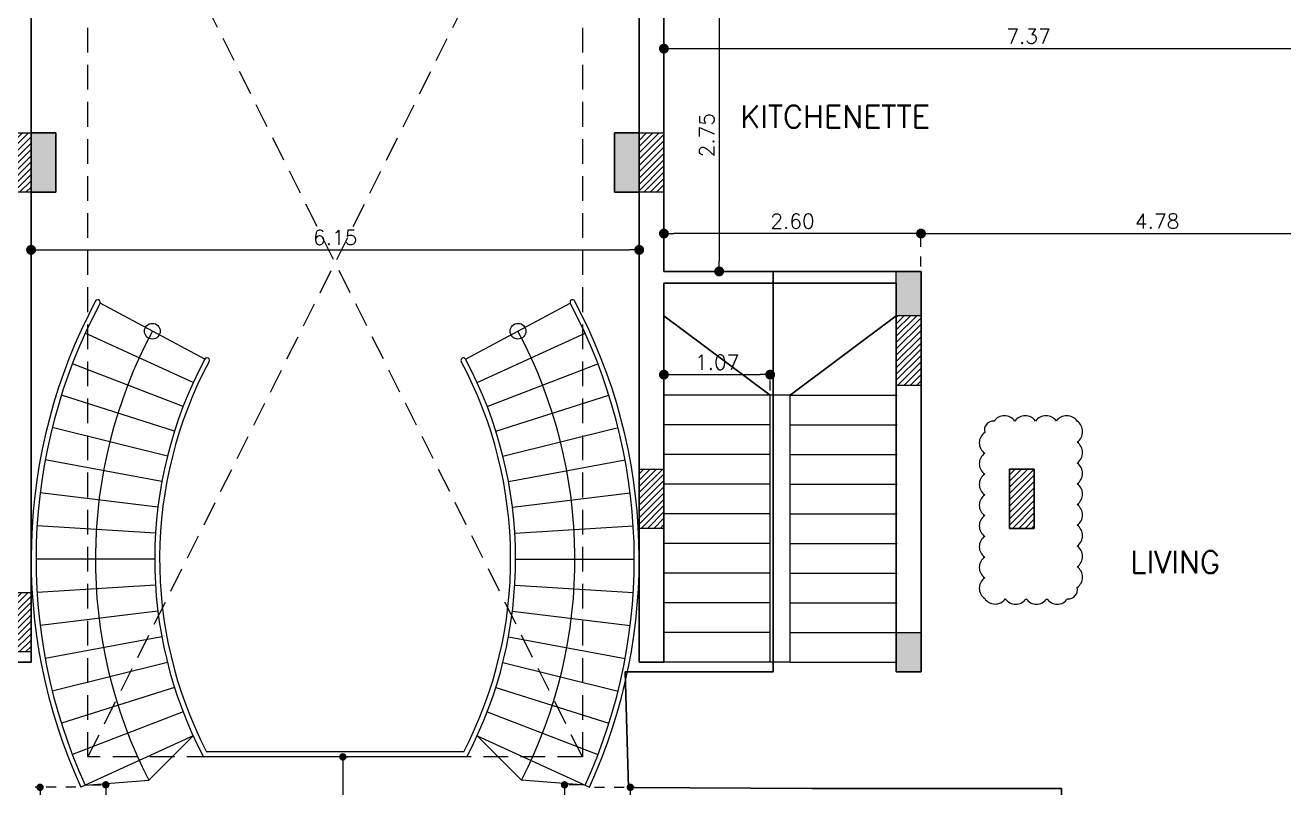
# Model space of a CAD drawing. Header units: metres. Extents: x 2217 to 2595, y -381 to -273.
# Drawn here: x 2313.12 to 2325.85, y -356.16 to -348.44 of the extents above; entities that cross this region are included whole.
import ezdxf

# ---------------------------------------------------------------- set-up
doc = ezdxf.new("R2010")
doc.units = ezdxf.units.M
doc.header["$LTSCALE"] = 0.5
doc.header["$MEASUREMENT"] = 0
doc.header["$PDMODE"] = 3
doc.header["$PDSIZE"] = -1
doc.linetypes.add('DOT2', pattern=[0.125, 0, -0.125])
doc.linetypes.add('HIDDEN', pattern=[0.375, 0.25, -0.125])
for name, color, linetype in [('A-COL', 11, 'Continuous'), ('A-COLH', 1, 'Continuous'), ('A-EDM', 3, 'Continuous'), ('A-LVL', 4, 'Continuous'), ('A-STR', 115, 'Continuous'), ('ceramic', 6, 'Continuous')]:
    doc.layers.add(name, color=color, linetype=linetype)
doc.layers.add('A-Wall', color=7, linetype='Continuous', lineweight=30)
doc.styles.add('ROMANS', font='romans.shx')
doc.dimstyles.new('dim50', dxfattribs={"dimscale": 50, "dimtxt": 0.003, "dimasz": 0.002, "dimexe": 0.001, "dimexo": 0.001, "dimgap": 0.001, "dimtad": 1, "dimzin": 0, "dimdsep": 46, "dimtxsty": 'ROMANS', "dimblk": 'DOT', "dimcen": 0, "dimclrd": 5, "dimclre": 1, "dimclrt": 7, "dimadec": 0, "dimazin": 0, "dimtfac": 1, "dimtix": 1, "dimtmove": 2, "dimatfit": 3, "dimldrblk": 'DTICK', "dimfxl": 1, "dimtolj": 1, "dimtzin": 0, "dimlwe": 20, "dimarcsym": 0})
doc.dimstyles.new('dim50 new', dxfattribs={"dimscale": 50, "dimtxt": 0.002, "dimasz": 0.0015, "dimexe": 0.001, "dimexo": 0.001, "dimgap": 0.001, "dimtad": 1, "dimzin": 0, "dimdsep": 46, "dimtxsty": 'ROMANS', "dimblk": 'DOT', "dimcen": 0, "dimclrd": 5, "dimclre": 1, "dimclrt": 7, "dimadec": 0, "dimazin": 0, "dimtfac": 1, "dimtix": 1, "dimtmove": 2, "dimatfit": 3, "dimldrblk": 'DTICK', "dimfxl": 1, "dimtolj": 1, "dimtzin": 0, "dimlwe": 20, "dimarcsym": 0})
pattern_1 = [(45, (-727.746474, -1998.83578), (-0.0318198052, 0.0318198052), [])]
pattern_2 = [(45, (-745.896474, -1998.83578), (-0.0318198052, 0.0318198052), [])]

# ---------------------------------------------------------------- blocks, each defined once
blk = doc.blocks.new('A$C2b1ffe9e')
at = {"layer": 'A-COL', "ltscale": 0.5}
h = blk.add_hatch(color=4, dxfattribs=at)
h.paths.add_polyline_path([(12.25, 8.2), (12, 8.2), (12, 7.9), (12.25, 7.9)])
h.paths.add_polyline_path([(12.25, 7.9), (12, 7.9), (12, 7.6), (12.25, 7.6)])
h = blk.add_hatch(color=4, dxfattribs=at)
h.paths.add_polyline_path([(18.15, 8.2), (17.9, 8.2), (17.9, 7.9), (18.15, 7.9)])
h.paths.add_polyline_path([(18.15, 7.9), (17.9, 7.9), (17.9, 7.6), (18.15, 7.6)])
for points in [[(21, 6.35), (20.75, 6.35), (20.75, 6.8), (21, 6.8)], [(21, 3.148), (20.88, 3.148), (20.88, 3.148), (20.75, 3.148), (20.75, 2.748), (21, 2.748)]]:
    blk.add_hatch(color=4, dxfattribs=at).paths.add_polyline_path(points)
at = {"layer": 'A-COLH', "ltscale": 0.5}
h = blk.add_hatch(dxfattribs=at)
h.set_pattern_fill('ANSI31', color=256, scale=0.36)
h.set_pattern_definition(pattern_2)
h.paths.add_polyline_path([(11.75, 8.2), (12, 8.2), (12, 7.6), (11.75, 7.6)])
h = blk.add_hatch(dxfattribs=at)
h.set_pattern_fill('ANSI31', color=256, scale=0.36)
h.set_pattern_definition(pattern_1)
h.paths.add_polyline_path([(18.15, 8.2), (18.4, 8.2), (18.4, 7.6), (18.15, 7.6)])
h = blk.add_hatch(dxfattribs=at)
h.set_pattern_fill('ANSI31', color=256, scale=0.36)
h.set_pattern_definition(pattern_1)
h.paths.add_polyline_path([(21, 6.35), (20.75, 6.35), (20.75, 5.65), (21, 5.65)])
h = blk.add_hatch(dxfattribs=at)
h.set_pattern_fill('ANSI31', color=256, scale=0.36)
h.set_pattern_definition(pattern_1)
h.paths.add_polyline_path([(18.15, 4.8), (18.4, 4.8), (18.4, 4.2), (18.15, 4.2)])
h = blk.add_hatch(dxfattribs=at)
h.set_pattern_fill('ANSI31', color=256, scale=0.36)
h.set_pattern_definition(pattern_1)
h.paths.add_polyline_path([(21.895, 4.8), (22.145, 4.8), (22.145, 4.2), (21.895, 4.2)])
h = blk.add_hatch(dxfattribs=at)
h.set_pattern_fill('ANSI31', color=256, scale=0.36)
h.set_pattern_definition(pattern_2)
h.paths.add_polyline_path([(11.75, 3.55), (12, 3.55), (12, 2.95), (11.75, 2.95)])
at = {"layer": 'A-COL', "ltscale": 0.5}
for points in [[(11.75, 8.2), (12, 8.2), (12, 7.6), (11.75, 7.6)], [(12, 8.2), (12.25, 8.2), (12.25, 7.6), (12, 7.6)], [(17.9, 8.2), (18.15, 8.2), (18.15, 7.6), (17.9, 7.6)], [(18.15, 8.2), (18.4, 8.2), (18.4, 7.6), (18.15, 7.6)], [(21, 6.35), (20.75, 6.35), (20.75, 6.8), (21, 6.8)], [(20.75, 5.65), (21, 5.65), (21, 5.8), (21, 6.35), (20.75, 6.35)], [(18.15, 4.8), (18.4, 4.8), (18.4, 4.2), (18.15, 4.2)], [(21.895, 4.8), (22.145, 4.8), (22.145, 4.2), (21.895, 4.2)], [(11.75, 3.55), (12, 3.55), (12, 2.95), (11.75, 2.95)], [(20.75, 3.148), (21, 3.148), (21, 2.748), (20.75, 2.748)]]:
    blk.add_lwpolyline(points, close=True, dxfattribs=at)
blk = doc.blocks.new('_Dot')
at = {"color": 0, "linetype": 'ByBlock', "lineweight": -2}
blk.add_line((-0.5, 0), (-1, 0), dxfattribs=at)
at = {"color": 0, "linetype": 'ByBlock', "const_width": 0.5}
blk.add_lwpolyline([(-0.25, 0, 1), (0.25, 0, 1)], format="xyb", close=True, dxfattribs=at)
blk = doc.blocks.new('*D123')
at = {"layer": 'A-STR', "color": 1, "linetype": 'DOT2', "lineweight": 20, "ltscale": 0.5, "transparency": 16777216}
for p, q in [((2318.72, -356.126), (2318.522, -356.126)), ((2318.58, -357.612), (2318.522, -357.612))]:
    blk.add_line(p, q, dxfattribs=at)
at = {"layer": 'A-STR', "color": 5, "lineweight": -2, "ltscale": 0.5, "transparency": 16777216}
blk.add_line((2318.572, -356.201), (2318.572, -357.537), dxfattribs=at)
at = {"layer": 'DEFPOINTS', "color": 0, "ltscale": 0.5, "transparency": 16777216}
for p in [(2318.77, -356.126), (2318.572, -357.612), (2318.63, -357.612)]:
    blk.add_point(p, dxfattribs=at)
at = {"layer": 'A-STR', "color": 5, "lineweight": -2, "ltscale": 0.5, "transparency": 16777216, "xscale": 0.075, "yscale": 0.075, "zscale": 0.075}
for p, rotation in [((2318.572, -356.126), 90), ((2318.572, -357.612), 270)]:
    blk.add_blockref('_Dot', p, dxfattribs=dict(at, rotation=rotation))
at = {"layer": 'A-STR', "color": 7, "ltscale": 0.5, "transparency": 16777216, "insert": (2318.472, -356.869), "char_height": 0.1, "attachment_point": 5, "rotation": 90, "style": 'ROMANS'}
blk.add_mtext('\\A1;1.49', dxfattribs=at)
blk = doc.blocks.new('DTICK')
for p, q in [((-1.21, 0), (1.21, 0)), ((0, 1.21), (0, -1.21))]:
    blk.add_line(p, q)
at = {"color": 3}
blk.add_line((-0.63, -0.63), (0.63, 0.63), dxfattribs=at)
blk = doc.blocks.new('*D126')
at = {"layer": 'A-STR', "color": 1, "linetype": 'DOT2', "lineweight": 20, "ltscale": 0.5, "transparency": 16777216}
for p, q in [((2316.302, -355.843), (2316.38, -355.843)), ((2316.302, -357.612), (2316.38, -357.612))]:
    blk.add_line(p, q, dxfattribs=at)
at = {"layer": 'A-STR', "color": 5, "lineweight": -2, "ltscale": 0.5, "transparency": 16777216}
blk.add_line((2316.33, -355.918), (2316.33, -357.537), dxfattribs=at)
at = {"layer": 'DEFPOINTS', "color": 0, "ltscale": 0.5, "transparency": 16777216}
for p in [(2316.252, -355.843), (2316.252, -357.612), (2316.33, -357.612)]:
    blk.add_point(p, dxfattribs=at)
at = {"layer": 'A-STR', "color": 5, "lineweight": -2, "ltscale": 0.5, "transparency": 16777216, "xscale": 0.075, "yscale": 0.075, "zscale": 0.075}
for p, rotation in [((2316.33, -355.843), 90), ((2316.33, -357.612), 270)]:
    blk.add_blockref('_Dot', p, dxfattribs=dict(at, rotation=rotation))
at = {"layer": 'A-STR', "color": 7, "ltscale": 0.5, "transparency": 16777216, "insert": (2316.23, -356.727), "char_height": 0.1, "attachment_point": 5, "rotation": 90, "style": 'ROMANS'}
blk.add_mtext('\\A1;1.77', dxfattribs=at)
blk = doc.blocks.new('*D127')
at = {"layer": 'A-STR', "color": 1, "linetype": 'DOT2', "lineweight": 20, "ltscale": 0.5, "transparency": 16777216}
for p, q in [((2318.875, -356.151), (2319.287, -356.151)), ((2319.127, -357.332), (2319.287, -357.332))]:
    blk.add_line(p, q, dxfattribs=at)
at = {"layer": 'A-STR', "color": 5, "lineweight": -2, "ltscale": 0.5, "transparency": 16777216}
blk.add_line((2319.237, -357.257), (2319.237, -356.226), dxfattribs=at)
at = {"layer": 'DEFPOINTS', "color": 0, "ltscale": 0.5, "transparency": 16777216}
for p in [(2318.825, -356.151), (2319.237, -356.151), (2319.077, -357.332)]:
    blk.add_point(p, dxfattribs=at)
at = {"layer": 'A-STR', "color": 5, "lineweight": -2, "ltscale": 0.5, "transparency": 16777216, "xscale": 0.075, "yscale": 0.075, "zscale": 0.075}
for p, rotation in [((2319.237, -356.151), 90), ((2319.237, -357.332), 270)]:
    blk.add_blockref('_Dot', p, dxfattribs=dict(at, rotation=rotation))
at = {"layer": 'A-STR', "color": 7, "ltscale": 0.5, "transparency": 16777216, "insert": (2319.137, -356.741), "char_height": 0.1, "attachment_point": 5, "rotation": 90, "style": 'ROMANS'}
blk.add_mtext('\\A1;1.18', dxfattribs=at)
blk = doc.blocks.new('*D124')
at = {"layer": 'A-STR', "color": 1, "linetype": 'DOT2', "lineweight": 20, "ltscale": 0.5, "transparency": 16777216}
for p, q in [((2313.785, -356.126), (2313.983, -356.126)), ((2313.925, -357.612), (2313.983, -357.612))]:
    blk.add_line(p, q, dxfattribs=at)
at = {"layer": 'A-STR', "color": 5, "lineweight": -2, "ltscale": 0.5, "transparency": 16777216}
blk.add_line((2313.933, -356.201), (2313.933, -357.537), dxfattribs=at)
at = {"layer": 'DEFPOINTS', "color": 0, "ltscale": 0.5, "transparency": 16777216}
for p in [(2313.735, -356.126), (2313.875, -357.612), (2313.933, -357.612)]:
    blk.add_point(p, dxfattribs=at)
at = {"layer": 'A-STR', "color": 5, "lineweight": -2, "ltscale": 0.5, "transparency": 16777216, "xscale": 0.075, "yscale": 0.075, "zscale": 0.075}
for p, rotation in [((2313.933, -356.126), 90), ((2313.933, -357.612), 270)]:
    blk.add_blockref('_Dot', p, dxfattribs=dict(at, rotation=rotation))
at = {"layer": 'A-STR', "color": 7, "ltscale": 0.5, "transparency": 16777216, "insert": (2313.833, -356.869), "char_height": 0.1, "attachment_point": 5, "rotation": 90, "style": 'ROMANS'}
blk.add_mtext('\\A1;1.49', dxfattribs=at)
blk = doc.blocks.new('*D125')
at = {"layer": 'A-STR', "color": 1, "linetype": 'DOT2', "lineweight": 20, "ltscale": 0.5, "transparency": 16777216}
for p, q in [((2313.63, -356.151), (2313.218, -356.151)), ((2313.377, -357.332), (2313.218, -357.332))]:
    blk.add_line(p, q, dxfattribs=at)
at = {"layer": 'A-STR', "color": 5, "lineweight": -2, "ltscale": 0.5, "transparency": 16777216}
blk.add_line((2313.268, -357.257), (2313.268, -356.226), dxfattribs=at)
at = {"layer": 'DEFPOINTS', "color": 0, "ltscale": 0.5, "transparency": 16777216}
for p in [(2313.268, -356.151), (2313.68, -356.151), (2313.427, -357.332)]:
    blk.add_point(p, dxfattribs=at)
at = {"layer": 'A-STR', "color": 5, "lineweight": -2, "ltscale": 0.5, "transparency": 16777216, "xscale": 0.075, "yscale": 0.075, "zscale": 0.075}
for p, rotation in [((2313.268, -356.151), 90), ((2313.268, -357.332), 270)]:
    blk.add_blockref('_Dot', p, dxfattribs=dict(at, rotation=rotation))
at = {"layer": 'A-STR', "color": 7, "ltscale": 0.5, "transparency": 16777216, "insert": (2313.168, -356.741), "char_height": 0.1, "attachment_point": 5, "rotation": 90, "style": 'ROMANS'}
blk.add_mtext('\\A1;1.18', dxfattribs=at)
blk = doc.blocks.new('*D151')
at = {"layer": 'A-EDM', "color": 1, "linetype": 'DOT2', "lineweight": 20, "ltscale": 0.5, "transparency": 16777216}
for p, q in [((2319.627, -348.177), (2320.186, -348.177)), ((2319.627, -350.932), (2320.186, -350.932))]:
    blk.add_line(p, q, dxfattribs=at)
at = {"layer": 'A-EDM', "color": 5, "lineweight": -2, "ltscale": 0.5, "transparency": 16777216}
blk.add_line((2320.136, -348.277), (2320.136, -350.832), dxfattribs=at)
at = {"layer": 'DEFPOINTS', "color": 0, "ltscale": 0.5, "transparency": 16777216}
for p in [(2319.577, -348.177), (2319.577, -350.932), (2320.136, -350.932)]:
    blk.add_point(p, dxfattribs=at)
at = {"layer": 'A-EDM', "color": 5, "lineweight": -2, "ltscale": 0.5, "transparency": 16777216, "xscale": 0.1, "yscale": 0.1, "zscale": 0.1}
for p, rotation in [((2320.136, -348.177), 90), ((2320.136, -350.932), 270)]:
    blk.add_blockref('_Dot', p, dxfattribs=dict(at, rotation=rotation))
at = {"layer": 'A-EDM', "color": 7, "ltscale": 0.5, "transparency": 16777216, "insert": (2320.011, -349.554), "char_height": 0.15, "attachment_point": 5, "rotation": 90, "style": 'ROMANS'}
blk.add_mtext('\\A1;2.75', dxfattribs=at)
blk = doc.blocks.new('*D152')
at = {"layer": 'A-EDM', "color": 1, "linetype": 'DOT2', "lineweight": 20, "ltscale": 0.5, "transparency": 16777216}
for p, q in [((2319.577, -350.882), (2319.577, -350.499)), ((2322.177, -350.882), (2322.177, -350.499))]:
    blk.add_line(p, q, dxfattribs=at)
at = {"layer": 'A-EDM', "color": 5, "lineweight": -2, "ltscale": 0.5, "transparency": 16777216}
blk.add_line((2322.077, -350.549), (2319.677, -350.549), dxfattribs=at)
at = {"layer": 'DEFPOINTS', "color": 0, "ltscale": 0.5, "transparency": 16777216}
for p in [(2319.577, -350.549), (2319.577, -350.932), (2322.177, -350.932)]:
    blk.add_point(p, dxfattribs=at)
at = {"layer": 'A-EDM', "color": 5, "lineweight": -2, "ltscale": 0.5, "transparency": 16777216, "xscale": 0.1, "yscale": 0.1, "zscale": 0.1, "rotation": 180}
blk.add_blockref('_Dot', (2319.577, -350.549), dxfattribs=at)
at = {"layer": 'A-EDM', "color": 5, "lineweight": -2, "ltscale": 0.5, "transparency": 16777216, "xscale": 0.1, "yscale": 0.1, "zscale": 0.1}
blk.add_blockref('_Dot', (2322.177, -350.549), dxfattribs=at)
at = {"layer": 'A-EDM', "color": 7, "ltscale": 0.5, "transparency": 16777216, "insert": (2320.877, -350.424), "char_height": 0.15, "attachment_point": 5, "style": 'ROMANS'}
blk.add_mtext('\\A1;2.60', dxfattribs=at)
blk = doc.blocks.new('*D153')
at = {"layer": 'A-EDM', "color": 1, "linetype": 'DOT2', "lineweight": 20, "ltscale": 0.5, "transparency": 16777216}
for p, q in [((2319.577, -348.227), (2319.577, -348.728)), ((2326.952, -348.227), (2326.952, -348.728))]:
    blk.add_line(p, q, dxfattribs=at)
at = {"layer": 'A-EDM', "color": 5, "lineweight": -2, "ltscale": 0.5, "transparency": 16777216}
blk.add_line((2319.677, -348.678), (2326.852, -348.678), dxfattribs=at)
at = {"layer": 'DEFPOINTS', "color": 0, "ltscale": 0.5, "transparency": 16777216}
for p in [(2319.577, -348.177), (2326.952, -348.177), (2326.952, -348.678)]:
    blk.add_point(p, dxfattribs=at)
at = {"layer": 'A-EDM', "color": 5, "lineweight": -2, "ltscale": 0.5, "transparency": 16777216, "xscale": 0.1, "yscale": 0.1, "zscale": 0.1, "rotation": 180}
blk.add_blockref('_Dot', (2319.577, -348.678), dxfattribs=at)
at = {"layer": 'A-EDM', "color": 5, "lineweight": -2, "ltscale": 0.5, "transparency": 16777216, "xscale": 0.1, "yscale": 0.1, "zscale": 0.1}
blk.add_blockref('_Dot', (2326.952, -348.678), dxfattribs=at)
at = {"layer": 'A-EDM', "color": 7, "ltscale": 0.5, "transparency": 16777216, "insert": (2323.265, -348.553), "char_height": 0.15, "attachment_point": 5, "style": 'ROMANS'}
blk.add_mtext('\\A1;7.37', dxfattribs=at)
blk = doc.blocks.new('*D162')
at = {"layer": 'A-EDM', "color": 1, "linetype": 'DOT2', "lineweight": 20, "ltscale": 0.5, "transparency": 16777216}
for p, q in [((2322.177, -350.64), (2322.177, -350.499)), ((2326.952, -350.64), (2326.952, -350.499))]:
    blk.add_line(p, q, dxfattribs=at)
at = {"layer": 'A-EDM', "color": 5, "lineweight": -2, "ltscale": 0.5, "transparency": 16777216}
blk.add_line((2322.277, -350.549), (2326.852, -350.549), dxfattribs=at)
at = {"layer": 'DEFPOINTS', "color": 0, "ltscale": 0.5, "transparency": 16777216}
for p in [(2326.952, -350.549), (2322.177, -350.69), (2326.952, -350.69)]:
    blk.add_point(p, dxfattribs=at)
at = {"layer": 'A-EDM', "color": 5, "lineweight": -2, "ltscale": 0.5, "transparency": 16777216, "xscale": 0.1, "yscale": 0.1, "zscale": 0.1, "rotation": 180}
blk.add_blockref('_Dot', (2322.177, -350.549), dxfattribs=at)
at = {"layer": 'A-EDM', "color": 5, "lineweight": -2, "ltscale": 0.5, "transparency": 16777216, "xscale": 0.1, "yscale": 0.1, "zscale": 0.1}
blk.add_blockref('_Dot', (2326.952, -350.549), dxfattribs=at)
at = {"layer": 'A-EDM', "color": 7, "ltscale": 0.5, "transparency": 16777216, "insert": (2324.565, -350.424), "char_height": 0.15, "attachment_point": 5, "style": 'ROMANS'}
blk.add_mtext('\\A1;4.78', dxfattribs=at)
blk = doc.blocks.new('*D258')
at = {"layer": 'A-Wall', "color": 5, "lineweight": -2, "ltscale": 0.5, "transparency": 16777216}
blk.add_line((2313.277, -350.714), (2319.227, -350.714), dxfattribs=at)
at = {"layer": 'DEFPOINTS', "color": 0, "ltscale": 0.5, "transparency": 16777216}
for p in [(2313.177, -350.714), (2319.327, -350.714), (2319.327, -350.714)]:
    blk.add_point(p, dxfattribs=at)
at = {"layer": 'A-Wall', "color": 5, "lineweight": -2, "ltscale": 0.5, "transparency": 16777216, "xscale": 0.1, "yscale": 0.1, "zscale": 0.1, "rotation": 180}
blk.add_blockref('_Dot', (2313.177, -350.714), dxfattribs=at)
at = {"layer": 'A-Wall', "color": 5, "lineweight": -2, "ltscale": 0.5, "transparency": 16777216, "xscale": 0.1, "yscale": 0.1, "zscale": 0.1}
blk.add_blockref('_Dot', (2319.327, -350.714), dxfattribs=at)
at = {"layer": 'A-Wall', "color": 7, "ltscale": 0.5, "transparency": 16777216, "insert": (2316.252, -350.589), "char_height": 0.15, "attachment_point": 5, "style": 'ROMANS'}
blk.add_mtext('\\A1;6.15', dxfattribs=at)
blk = doc.blocks.new('*D291')
at = {"layer": 'A-Wall', "color": 1, "linetype": 'DOT2', "lineweight": 20, "ltscale": 0.5, "transparency": 16777216}
for p, q in [((2319.577, -352.135), (2319.577, -351.926)), ((2320.652, -352.135), (2320.652, -351.926))]:
    blk.add_line(p, q, dxfattribs=at)
at = {"layer": 'A-Wall', "color": 5, "lineweight": -2, "ltscale": 0.5, "transparency": 16777216}
blk.add_line((2319.677, -351.976), (2320.552, -351.976), dxfattribs=at)
at = {"layer": 'DEFPOINTS', "color": 0, "ltscale": 0.5, "transparency": 16777216}
for p in [(2320.652, -351.976), (2319.577, -352.185), (2320.652, -352.185)]:
    blk.add_point(p, dxfattribs=at)
at = {"layer": 'A-Wall', "color": 5, "lineweight": -2, "ltscale": 0.5, "transparency": 16777216, "xscale": 0.1, "yscale": 0.1, "zscale": 0.1, "rotation": 180}
blk.add_blockref('_Dot', (2319.577, -351.976), dxfattribs=at)
at = {"layer": 'A-Wall', "color": 5, "lineweight": -2, "ltscale": 0.5, "transparency": 16777216, "xscale": 0.1, "yscale": 0.1, "zscale": 0.1}
blk.add_blockref('_Dot', (2320.652, -351.976), dxfattribs=at)
at = {"layer": 'A-Wall', "color": 7, "ltscale": 0.5, "transparency": 16777216, "insert": (2320.115, -351.851), "char_height": 0.15, "attachment_point": 5, "style": 'ROMANS'}
blk.add_mtext('\\A1;1.07', dxfattribs=at)
blk = doc.blocks.new('*D318')
at = {"layer": 'ceramic', "color": 1, "linetype": 'DOT2', "lineweight": 20, "ltscale": 0.5, "transparency": 16777216}
for p, q in [((2574.955, -348.554), (2574.953, -348.551)), ((2570.931, -352.655), (2570.928, -352.653)), ((2281.34, -354.884), (2281.075, -354.884)), ((2281.34, -356.162), (2281.075, -356.162))]:
    blk.add_line(p, q, dxfattribs=at)
at = {"layer": 'ceramic', "color": 5, "lineweight": -2, "ltscale": 0.5, "transparency": 16777216}
for p, q in [((2571.034, -352.616), (2574.918, -348.658)), ((2281.125, -354.984), (2281.125, -356.062))]:
    blk.add_line(p, q, dxfattribs=at)
at = {"layer": 'DEFPOINTS', "color": 0, "ltscale": 0.5, "transparency": 16777216}
for p in [(2574.988, -348.586), (2574.991, -348.589), (2570.966, -352.69), (2281.39, -354.884), (2281.125, -356.162), (2281.39, -356.162)]:
    blk.add_point(p, dxfattribs=at)
at = {"layer": 'ceramic', "color": 5, "lineweight": -2, "ltscale": 0.5, "transparency": 16777216, "xscale": 0.1, "yscale": 0.1, "zscale": 0.1}
for p, rotation in [((2574.988, -348.586), 45.54088658833057), ((2570.964, -352.688), 225.5408865883306), ((2281.125, -354.884), 90), ((2281.125, -356.162), 270)]:
    blk.add_blockref('_Dot', p, dxfattribs=dict(at, rotation=rotation))
at = {"layer": 'ceramic', "color": 7, "ltscale": 0.5, "transparency": 16777216, "char_height": 0.15, "attachment_point": 5, "style": 'ROMANS'}
for s, insert, rotation in [('\\A1;5.75', (2572.887, -350.55), 45.5409), ('\\A1;1.28', (2281, -355.523), 90)]:
    blk.add_mtext(s, dxfattribs=dict(at, insert=insert, rotation=rotation))

msp = doc.modelspace()

# ---------------------------------------------------------------- linework, layer by layer
at = {"layer": 'A-COL', "linetype": 'HIDDEN', "ltscale": 2}
for p, q in [((2313.7523, -355.8428), (2318.7523, -345.8428)), ((2318.7523, -355.8428), (2313.7523, -345.8428))]:
    msp.add_line(p, q, dxfattribs=at)
msp.add_lwpolyline([(2313.7523, -345.8428), (2318.7523, -345.8428), (2318.7523, -355.8428), (2313.7523, -355.8428)], close=True, dxfattribs=at)
at = {"layer": 'A-COL'}
msp.add_lwpolyline([(2323.7561, -352.4471, 0.5205671), (2323.5461, -352.4471, 0.5205671), (2323.3361, -352.4471, 0.5205671), (2323.1261, -352.4471, 0.5205671), (2322.9161, -352.4471, 0.5205671), (2322.8211, -352.5621, 0.5205671), (2322.8211, -352.7721, 0.5205671), (2322.8211, -352.9821, 0.5205671), (2322.8211, -353.192, 0.5205671), (2322.8211, -353.402, 0.5205671), (2322.8211, -353.612, 0.5205671), (2322.8211, -353.822, 0.5205671), (2322.8211, -354.032, 0.5205671), (2322.8211, -354.242, 0.5205671), (2323.0296, -354.2435, 0.5205671), (2323.2396, -354.2435, 0.5205671), (2323.4496, -354.2435, 0.5205671), (2323.6596, -354.2435, 0.5205671), (2323.7561, -354.1301, 0.5205671), (2323.7561, -353.9201, 0.5205671), (2323.7561, -353.7101, 0.5205671), (2323.7561, -353.5001, 0.5205671), (2323.7561, -353.2901, 0.5205671), (2323.7561, -353.0801, 0.5205671), (2323.7561, -352.8701, 0.5205671), (2323.7561, -352.6601, 0.5205671)], format="xyb", close=True, dxfattribs=at)
at = {"layer": 'A-STR'}
for p, q in [((2314.9332, -351.8193), (2313.8744, -351.2546)), ((2317.5714, -351.8193), (2318.6303, -351.2546)), ((2314.8164, -352.0554), (2313.725, -351.5566)), ((2317.6882, -352.0554), (2318.7796, -351.5566)), ((2314.7143, -352.2982), (2313.5944, -351.8671)), ((2317.7903, -352.2982), (2318.9102, -351.8671)), ((2314.6273, -352.5468), (2313.4831, -352.1851)), ((2317.8774, -352.5468), (2319.0216, -352.1851)), ((2320.8523, -352.1847), (2320.6523, -352.1847)), ((2314.5556, -352.8002), (2313.3914, -352.5093)), ((2317.949, -352.8002), (2319.1132, -352.5093)), ((2314.4996, -353.0576), (2313.3198, -352.8385)), ((2318.005, -353.0576), (2319.1848, -352.8385)), ((2314.4595, -353.3179), (2313.2685, -353.1714)), ((2318.0452, -353.3179), (2319.2362, -353.1714)), ((2314.4354, -353.5802), (2313.2376, -353.5069)), ((2318.0693, -353.5802), (2319.2671, -353.5069)), ((2314.4273, -353.8434), (2313.2273, -353.8436)), ((2318.0773, -353.8434), (2319.2773, -353.8436)), ((2314.4354, -354.1067), (2313.2376, -354.18)), ((2318.0693, -354.1067), (2319.2671, -354.18)), ((2314.4595, -354.369), (2313.2685, -354.5155)), ((2318.0452, -354.369), (2319.2362, -354.5155)), ((2314.4996, -354.6293), (2313.3198, -354.8484)), ((2318.005, -354.6293), (2319.1848, -354.8484)), ((2314.5556, -354.8867), (2313.3914, -355.1776)), ((2317.949, -354.8867), (2319.1132, -355.1776)), ((2314.6273, -355.1401), (2313.4831, -355.5018)), ((2317.8774, -355.1401), (2319.0216, -355.5018)), ((2314.7143, -355.3887), (2313.5944, -355.8198)), ((2317.7903, -355.3887), (2318.9102, -355.8198)), ((2314.8164, -355.6315), (2313.68, -356.1509)), ((2314.3672, -356.0788), (2314.8164, -355.6315)), ((2317.6882, -355.6315), (2318.8246, -356.1509)), ((2318.1374, -356.0788), (2317.6882, -355.6315)), ((2313.7255, -356.1301), (2314.3672, -356.0788)), ((2318.7792, -356.1301), (2318.1374, -356.0788))]:
    msp.add_line(p, q, dxfattribs=at)
at = {"layer": 'A-STR', "ltscale": 0.5}
for p, q in [((2320.6523, -352.1847), (2319.5773, -352.1847)), ((2320.6523, -354.8847), (2320.6523, -352.1847)), ((2320.8523, -354.8847), (2320.8523, -352.1847)), ((2320.8523, -352.1847), (2321.9373, -352.1847)), ((2320.6523, -352.4847), (2319.5773, -352.4847)), ((2320.8523, -352.4847), (2321.9373, -352.4847)), ((2320.6523, -352.7847), (2319.5773, -352.7847)), ((2320.8523, -352.7847), (2321.9373, -352.7847)), ((2320.6523, -353.0847), (2319.5773, -353.0847)), ((2320.8523, -353.0847), (2321.9373, -353.0847)), ((2320.6523, -353.3847), (2319.5773, -353.3847)), ((2320.8523, -353.3847), (2321.9373, -353.3847)), ((2320.6523, -353.6847), (2319.5773, -353.6847)), ((2320.8523, -353.6847), (2321.9373, -353.6847)), ((2320.6523, -353.9847), (2319.5773, -353.9847)), ((2320.8523, -353.9847), (2321.9373, -353.9847)), ((2320.6523, -354.2847), (2319.5773, -354.2847)), ((2320.8523, -354.2847), (2321.9373, -354.2847)), ((2320.6523, -354.5847), (2319.5773, -354.5847)), ((2320.8523, -354.5847), (2321.9373, -354.5847)), ((2320.6523, -354.8847), (2319.5773, -354.8847)), ((2320.8523, -354.8847), (2320.6523, -354.8847)), ((2320.8523, -354.8847), (2321.9273, -354.8847)), ((2317.5839, -355.8428), (2314.9208, -355.8428)), ((2317.5536, -355.7928), (2314.9511, -355.7928))]:
    msp.add_line(p, q, dxfattribs=at)
for centre in [(2314.4038, -351.5369), (2318.1009, -351.5369)]:
    msp.add_circle(centre, 0.0797, dxfattribs=at)
at = {"layer": 'A-STR'}
for centre, radius, start, end in [((2318.7273, -353.8428), 5.55, 151.92751, 204.5741), ((2318.7273, -353.8428), 5.5, 151.92751, 204.57421), ((2313.8523, -351.2428), 0.025, 331.92751, 151.92751), ((2318.6523, -351.2428), 0.025, 28.07249, 208.07249), ((2313.7773, -353.8428), 5.5, 335.42579, 28.07249), ((2313.7773, -353.8428), 5.55, 335.4259, 28.07249), ((2318.7273, -353.8428), 4.9, 151.92751, 207.14987), ((2313.7773, -353.8428), 4.9, 332.85013, 28.07249), ((2318.7273, -353.8428), 4.3, 151.92751, 207.71775), ((2314.9553, -351.8311), 0.025, 331.92751, 151.92751), ((2317.5494, -351.8311), 0.025, 28.07249, 208.07249), ((2313.7773, -353.8428), 4.3, 332.28225, 28.07249), ((2318.7273, -353.8428), 4.25, 151.92751, 207.31122), ((2313.7773, -353.8428), 4.25, 332.68878, 28.07249)]:
    msp.add_arc(centre, radius, start, end, dxfattribs=at)
at = {"layer": 'A-Wall', "ltscale": 0.5}
for p, q in [((2313.1773, -349.5316), (2313.1773, -345.3816)), ((2319.3273, -349.5316), (2319.3273, -345.3816)), ((2319.5773, -350.9316), (2319.5773, -348.1766)), ((2313.1773, -349.5316), (2313.4273, -349.5316)), ((2313.4273, -349.5316), (2313.4273, -350.1316)), ((2319.3273, -349.5316), (2319.0773, -349.5316)), ((2319.0773, -349.5316), (2319.0773, -350.1316)), ((2313.1773, -354.8847), (2313.1773, -350.1316)), ((2313.4273, -350.1316), (2313.1773, -350.1316)), ((2319.0773, -350.1316), (2319.3273, -350.1316)), ((2319.3273, -354.8847), (2319.3273, -350.1316)), ((2322.1773, -350.9316), (2319.5773, -350.9316)), ((2322.1773, -354.9832), (2322.1773, -350.9316)), ((2319.5773, -354.8847), (2319.5773, -351.0516)), ((2321.9273, -351.0516), (2319.5773, -351.0516)), ((2321.9273, -351.0516), (2321.9273, -354.9832)), ((2320.6523, -352.1847), (2319.5773, -351.3805)), ((2320.8523, -352.1847), (2321.9273, -351.3805)), ((2323.3223, -352.9316), (2323.0723, -352.9316)), ((2323.0723, -352.9316), (2323.0723, -353.5316)), ((2323.3223, -353.5316), (2323.3223, -352.9316)), ((2323.0723, -353.5316), (2323.3223, -353.5316)), ((2312.9273, -354.8847), (2313.1773, -354.8847)), ((2321.9273, -354.9832), (2322.1773, -354.9832))]:
    msp.add_line(p, q, dxfattribs=at)
at = {"layer": 'A-Wall'}
msp.add_line((2319.5773, -354.8847), (2319.3273, -354.8847), dxfattribs=at)
at = {"layer": 'A-Wall', "ltscale": 0.5}
msp.add_lwpolyline([(2321.0773, -356.1616), (2323.5973, -356.1616), (2323.5973, -357.4816), (2326.8023, -357.4816), (2326.8023, -356.9316), (2326.9523, -356.9316), (2326.9523, -348.1766), (2319.5773, -348.1766), (2319.5773, -350.9316), (2320.681, -350.9316), (2320.681, -354.9832), (2319.1846, -354.9832), (2319.2183, -356.1514)], close=True, dxfattribs=at)

# ---------------------------------------------------------------- block references
at = {"layer": 'A-COL', "ltscale": 0.5}
msp.add_blockref('A$C2b1ffe9e', (2301.1773, -357.7316), dxfattribs=at)

# ---------------------------------------------------------------- texts
at = {"layer": 'A-LVL', "color": 7, "style": 'ROMANS'}
for s, p in [('KITCHENETTE', (2320.3485, -349.4783)), ('LIVING', (2324.2944, -353.985))]:
    msp.add_text(s, height=0.225, dxfattribs=at).set_placement(p)

# ---------------------------------------------------------------- dimensions: what is measured, and where the dimension line sits
at = {"layer": 'A-EDM', "ltscale": 0.5}
dim = msp.add_linear_dim(base=(2320.1358256, -350.9315942), p1=(2319.5773304, -348.1765943), p2=(2319.5773304, -350.9315942), angle=90, dimstyle='dim50', dxfattribs=at)
dim.commit()
dim.dimension.update_dxf_attribs({"geometry": '*D151', "text_midpoint": (2320.0108256, -349.5540943)})
for base, p1, p2, picture, middle in [((2326.9523303, -348.6777472), (2319.5773304, -348.1765943), (2326.9523303, -348.1765943), '*D153', (2323.2648303, -348.5527472)), ((2319.5773, -350.5485), (2322.1773, -350.9316), (2319.5773, -350.9316), '*D152', (2320.8773, -350.4235)), ((2326.95233029, -350.54853629), (2322.17733026, -350.69006522), (2326.95233029, -350.69006521), '*D162', (2324.56483027, -350.42353629))]:
    dim = msp.add_linear_dim(base=base, p1=p1, p2=p2, dimstyle='dim50', dxfattribs=at)
    dim.commit()
    dim.dimension.update_dxf_attribs({"geometry": picture, "text_midpoint": middle})
at = {"layer": 'A-STR', "ltscale": 0.5}
for base, p1, p2, picture, middle in [((2316.3302, -357.6116), (2316.2523, -355.8428), (2316.2523, -357.6116), '*D126', (2316.2302, -356.7272)), ((2313.2676, -356.1509), (2313.4273, -357.3316), (2313.68, -356.1509), '*D125', (2313.1676, -356.7412)), ((2313.933, -357.6116), (2313.7349, -356.1258), (2313.8749, -357.6116), '*D124', (2313.833, -356.8687)), ((2318.5717, -357.6116), (2318.7697, -356.1258), (2318.6298, -357.6116), '*D123', (2318.4717, -356.8687)), ((2319.237, -356.1509), (2319.0773, -357.3316), (2318.8246, -356.1509), '*D127', (2319.137, -356.7412))]:
    dim = msp.add_linear_dim(base=base, p1=p1, p2=p2, angle=90, dimstyle='dim50 new', dxfattribs=at)
    dim.commit()
    dim.dimension.update_dxf_attribs({"geometry": picture, "text_midpoint": middle})
at = {"layer": 'A-Wall', "ltscale": 0.5}
for base, p1, p2, picture, middle in [((2319.3273, -350.7141), (2313.1773, -350.7141), (2319.3273, -350.7141), '*D258', (2316.2523, -350.5891)), ((2320.65233035, -351.97604207), (2319.57733045, -352.18467735), (2320.65233035, -352.18467735), '*D291', (2320.1148304, -351.85104207))]:
    dim = msp.add_linear_dim(base=base, p1=p1, p2=p2, dimstyle='dim50', dxfattribs=at)
    dim.commit()
    dim.dimension.update_dxf_attribs({"geometry": picture, "text_midpoint": middle})
at = {"layer": 'ceramic', "ltscale": 0.5}
dim = msp.add_linear_dim(base=(2281.1253, -356.1616), p1=(2281.3898, -354.8843), p2=(2281.3898, -356.1616), angle=90, dimstyle='dim50', dxfattribs=at)
dim.commit()
dim.dimension.update_dxf_attribs({"geometry": '*D318', "text_midpoint": (2281.0003, -355.5229)})
dim = msp.add_aligned_dim(p1=(2570.9663, -352.6905), p2=(2574.9912, -348.5889), distance=0.0038, dimstyle='dim50', dxfattribs=at)
dim.commit()
dim.dimension.update_dxf_attribs({"geometry": '*D318', "text_midpoint": (2572.8868, -350.5495)})

doc.saveas('drawing.dxf')
